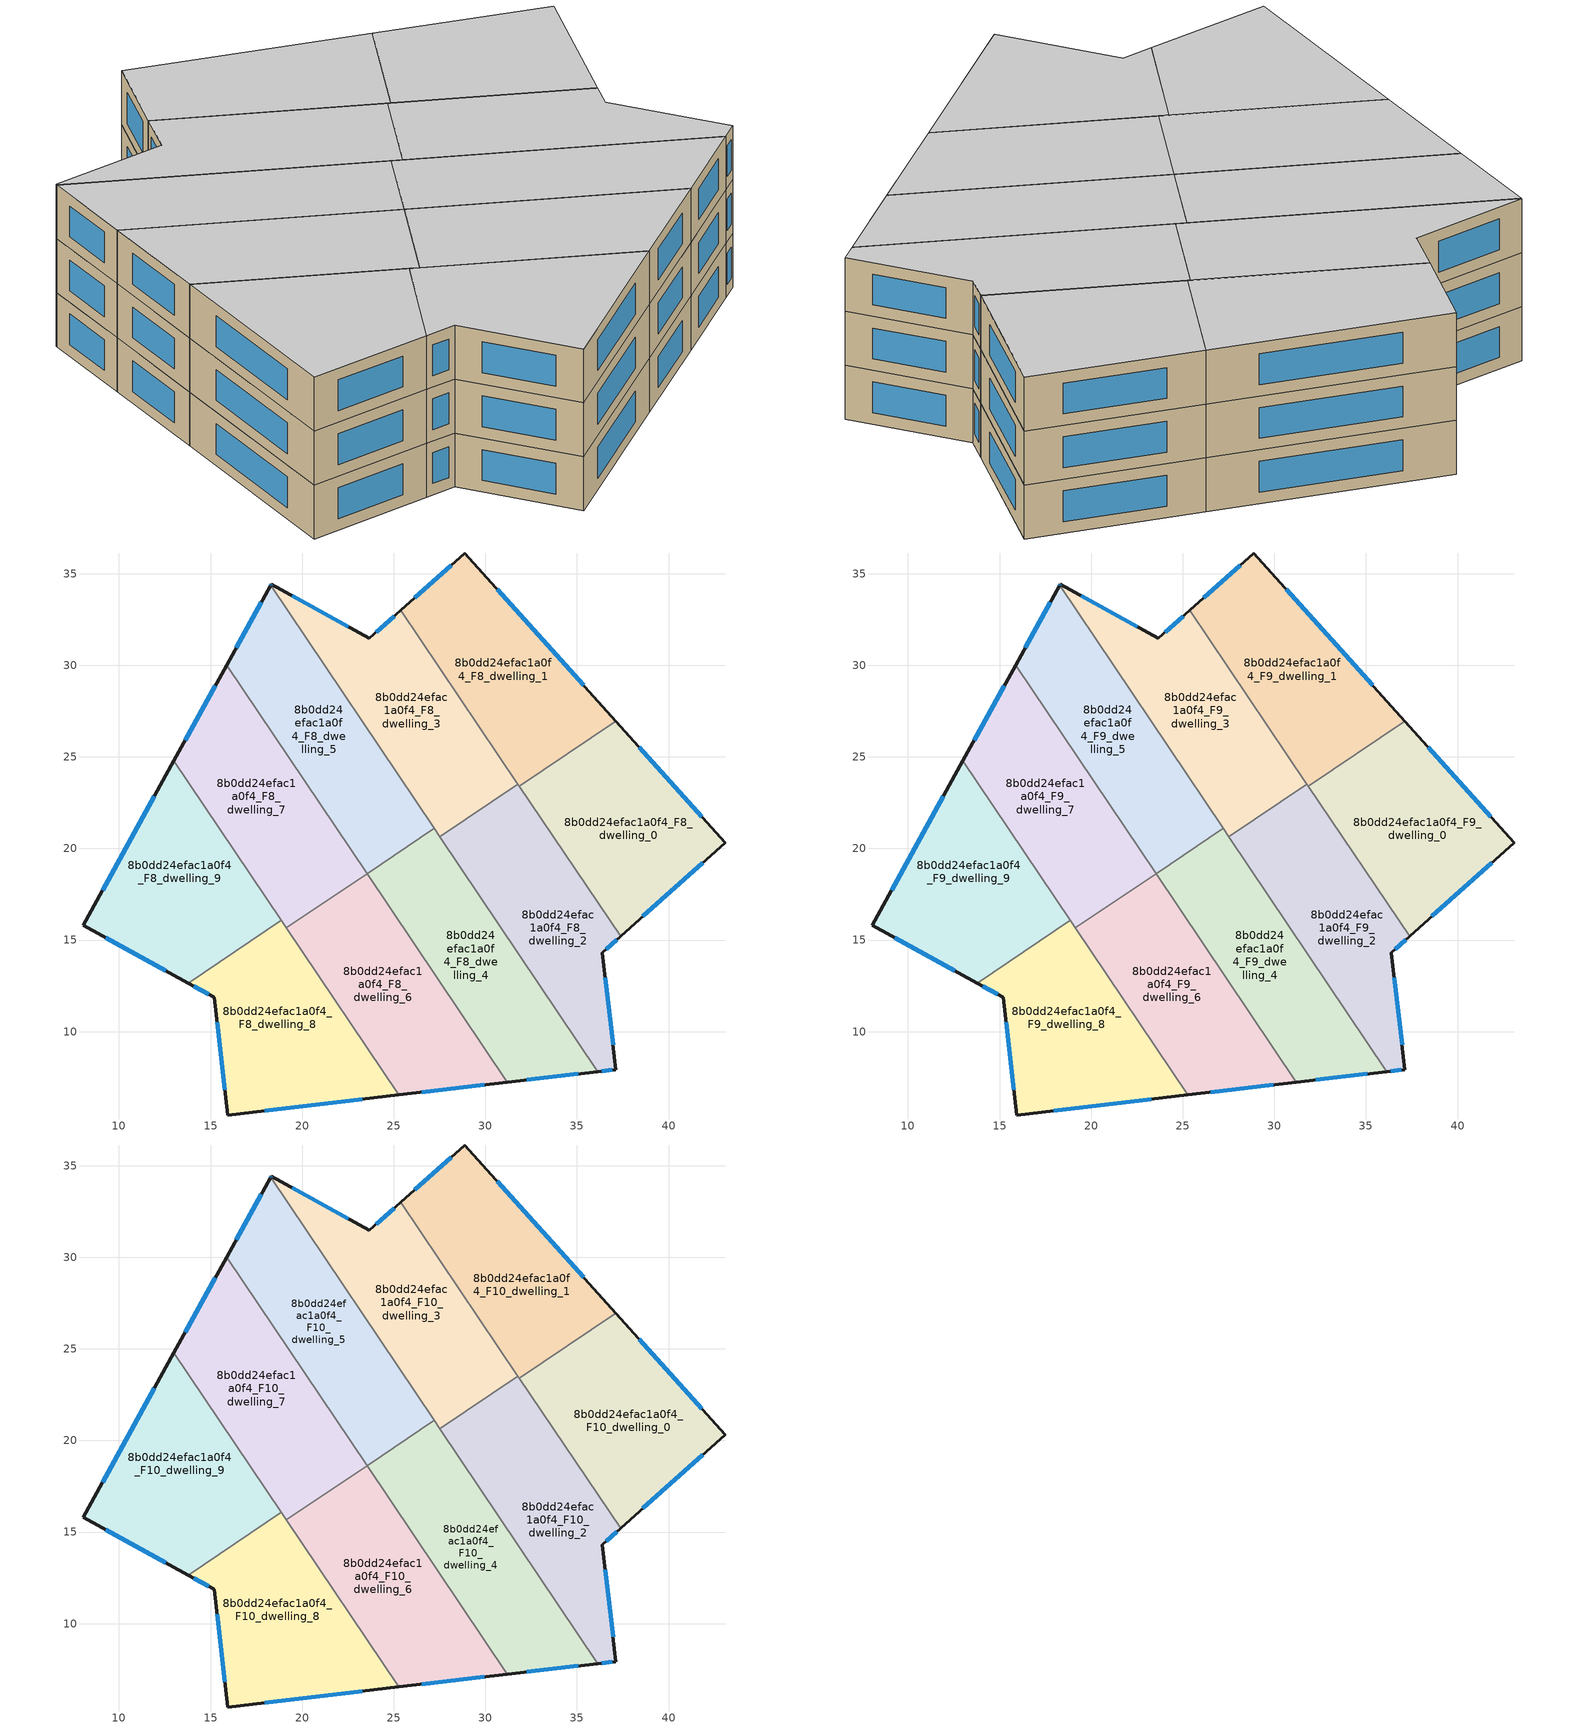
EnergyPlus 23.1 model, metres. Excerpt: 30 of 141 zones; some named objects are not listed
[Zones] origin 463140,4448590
8b0dd24efac1a0f4_F8_dwelling_0
 floor to 8b0dd24efac1a0f4_F7_dwelling_0 (EU_floor_Construction): 37.12,26.95 43.09,20.31 37.38,15.2 31.86,23.4 z24
 wall outside (EU_wall_Construction): 37.38,15.2 43.09,20.31 37.12,26.95 z24:27
 wall to 8b0dd24efac1a0f4_F8_dwelling_1 (EU_wall_Construction): 37.12,26.95 31.86,23.4 z24:27
 wall to 8b0dd24efac1a0f4_F8_dwelling_2 (EU_wall_Construction): 31.86,23.4 37.38,15.2 z24:27
 window (EU_Window_Construction): 41.82,21.73 38.4,25.52 / 38.6,16.29 41.87,19.21 z24.64:26.36
8b0dd24efac1a0f4_F8_dwelling_1
 floor to 8b0dd24efac1a0f4_F7_dwelling_1 (EU_floor_Construction): 28.87,36.13 37.12,26.95 31.86,23.4 25.39,33.01 z24
 wall outside (EU_wall_Construction): 37.12,26.95 28.87,36.13 25.39,33.01 z24:27
 wall to 8b0dd24efac1a0f4_F8_dwelling_3 (EU_wall_Construction): 25.39,33.01 31.78,23.51 z24:27
 wall to 8b0dd24efac1a0f4_F8_dwelling_2 (EU_wall_Construction): 31.78,23.51 31.86,23.4 z24:27
 window (EU_Window_Construction): 28.12,35.46 26.13,33.68 / 35.36,28.91 30.64,34.16 z24.64:26.36
8b0dd24efac1a0f4_F8_dwelling_2
 floor to 8b0dd24efac1a0f4_F7_dwelling_2 (EU_floor_Construction): 31.78,23.51 37.38,15.2 36.37,14.3 37.13,7.94 36.14,7.82 27.51,20.64 z24
 wall outside (EU_wall_Construction): 36.14,7.82 37.13,7.94 36.37,14.3 37.38,15.2 z24:27
 wall to 8b0dd24efac1a0f4_F8_dwelling_3 (EU_wall_Construction): 31.78,23.51 27.51,20.64 z24:27
 wall to 8b0dd24efac1a0f4_F8_dwelling_4 (EU_wall_Construction): 27.51,20.64 36.14,7.82 z24:27
 window (EU_Window_Construction): 36.35,7.85 36.91,7.91 / 36.59,14.49 37.16,15.01 / 36.96,9.3 36.54,12.94 z24.64:26.36
8b0dd24efac1a0f4_F8_dwelling_3
 floor to 8b0dd24efac1a0f4_F7_dwelling_3 (EU_floor_Construction): 25.39,33.01 31.78,23.51 27.51,20.64 18.28,34.36 18.3,34.41 23.67,31.48 z24
 wall outside (EU_wall_Construction): 25.39,33.01 23.67,31.48 18.3,34.41 18.28,34.36 z24:27
 wall to 8b0dd24efac1a0f4_F8_dwelling_5 (EU_wall_Construction): 18.28,34.36 27.2,21.09 z24:27
 wall to 8b0dd24efac1a0f4_F8_dwelling_4 (EU_wall_Construction): 27.21,21.09 27.51,20.64 z24:27
 window (EU_Window_Construction): 18.3,34.4 18.28,34.37 / 22.52,32.11 19.45,33.78 / 25.02,32.68 24.04,31.81 z24.64:26.36
8b0dd24efac1a0f4_F8_dwelling_4
 floor to 8b0dd24efac1a0f4_F7_dwelling_4 (EU_floor_Construction): 27.21,21.09 36.14,7.82 31.2,7.24 23.54,18.62 z24
 wall outside (EU_wall_Construction): 31.2,7.24 36.14,7.82 z24:27
 wall to 8b0dd24efac1a0f4_F8_dwelling_5 (EU_wall_Construction): 27.21,21.09 23.54,18.62 z24:27
 wall to 8b0dd24efac1a0f4_F8_dwelling_6 (EU_wall_Construction): 23.54,18.62 31.2,7.24 z24:27
 window (EU_Window_Construction): 32.26,7.37 35.08,7.7 z24.64:26.36
8b0dd24efac1a0f4_F8_dwelling_5
 floor to 8b0dd24efac1a0f4_F7_dwelling_5 (EU_floor_Construction): 18.28,34.36 27.21,21.09 23.54,18.62 15.88,30.01 z24
 wall outside (EU_wall_Construction): 18.28,34.36 15.88,30.01 z24:27
 wall to 8b0dd24efac1a0f4_F8_dwelling_7 (EU_wall_Construction): 15.88,30.01 23.54,18.63 z24:27
 window (EU_Window_Construction): 17.76,33.43 16.39,30.94 z24.64:26.36
8b0dd24efac1a0f4_F8_dwelling_6
 floor to 8b0dd24efac1a0f4_F7_dwelling_6 (EU_floor_Construction): 23.54,18.63 31.2,7.24 25.27,6.55 19.13,15.66 z24
 wall outside (EU_wall_Construction): 25.27,6.55 31.2,7.24 z24:27
 wall to 8b0dd24efac1a0f4_F8_dwelling_7 (EU_wall_Construction): 23.54,18.63 19.13,15.66 z24:27
 wall to 8b0dd24efac1a0f4_F8_dwelling_8 (EU_wall_Construction): 19.13,15.66 25.27,6.55 z24:27
 window (EU_Window_Construction): 26.54,6.7 29.93,7.09 z24.64:26.36
8b0dd24efac1a0f4_F8_dwelling_7
 floor to 8b0dd24efac1a0f4_F7_dwelling_7 (EU_floor_Construction): 15.88,30.01 23.54,18.63 19.13,15.66 13,24.78 z24
 wall outside (EU_wall_Construction): 15.88,30.01 13,24.78 z24:27
 wall to 8b0dd24efac1a0f4_F8_dwelling_9 (EU_wall_Construction): 13,24.78 18.86,16.07 z24:27
 wall to 8b0dd24efac1a0f4_F8_dwelling_8 (EU_wall_Construction): 18.86,16.07 19.13,15.66 z24:27
 window (EU_Window_Construction): 15.26,28.89 13.61,25.9 z24.64:26.36
8b0dd24efac1a0f4_F8_dwelling_8
 floor to 8b0dd24efac1a0f4_F7_dwelling_8 (EU_floor_Construction): 18.86,16.07 25.27,6.55 15.95,5.45 15.19,11.88 13.78,12.66 z24
 wall outside (EU_wall_Construction): 13.78,12.66 15.19,11.88 15.95,5.45 25.27,6.55 z24:27
 wall to 8b0dd24efac1a0f4_F8_dwelling_9 (EU_wall_Construction): 18.86,16.07 13.78,12.66 z24:27
 window (EU_Window_Construction): 14.09,12.49 14.89,12.05 / 17.95,5.69 23.27,6.31 / 15.35,10.51 15.79,6.83 z24.64:26.36
8b0dd24efac1a0f4_F8_dwelling_9
 floor to 8b0dd24efac1a0f4_F7_dwelling_9 (EU_floor_Construction): 13,24.78 18.86,16.07 13.78,12.66 8.05,15.8 z24
 wall outside (EU_wall_Construction): 13,24.78 8.05,15.8 13.78,12.66 z24:27
 window (EU_Window_Construction): 9.28,15.13 12.56,13.33 / 11.94,22.86 9.11,17.73 z24.64:26.36
8b0dd24efac1a0f4_F9_dwelling_0
 floor to 8b0dd24efac1a0f4_F8_dwelling_0 (EU_floor_Construction): 37.12,26.95 43.09,20.31 37.38,15.2 31.86,23.4 z27
 wall outside (EU_wall_Construction): 37.38,15.2 43.09,20.31 37.12,26.95 z27:30
 wall to 8b0dd24efac1a0f4_F9_dwelling_1 (EU_wall_Construction): 37.12,26.95 31.86,23.4 z27:30
 wall to 8b0dd24efac1a0f4_F9_dwelling_2 (EU_wall_Construction): 31.86,23.4 37.38,15.2 z27:30
 window (EU_Window_Construction): 41.82,21.73 38.4,25.52 / 38.6,16.29 41.87,19.21 z27.64:29.36
8b0dd24efac1a0f4_F9_dwelling_1
 floor to 8b0dd24efac1a0f4_F8_dwelling_1 (EU_floor_Construction): 28.87,36.13 37.12,26.95 31.86,23.4 25.39,33.01 z27
 wall outside (EU_wall_Construction): 37.12,26.95 28.87,36.13 25.39,33.01 z27:30
 wall to 8b0dd24efac1a0f4_F9_dwelling_3 (EU_wall_Construction): 25.39,33.01 31.78,23.51 z27:30
 wall to 8b0dd24efac1a0f4_F9_dwelling_2 (EU_wall_Construction): 31.78,23.51 31.86,23.4 z27:30
 window (EU_Window_Construction): 28.12,35.46 26.13,33.68 / 35.36,28.91 30.64,34.16 z27.64:29.36
8b0dd24efac1a0f4_F9_dwelling_2
 floor to 8b0dd24efac1a0f4_F8_dwelling_2 (EU_floor_Construction): 31.78,23.51 37.38,15.2 36.37,14.3 37.13,7.94 36.14,7.82 27.51,20.64 z27
 wall outside (EU_wall_Construction): 36.14,7.82 37.13,7.94 36.37,14.3 37.38,15.2 z27:30
 wall to 8b0dd24efac1a0f4_F9_dwelling_3 (EU_wall_Construction): 31.78,23.51 27.51,20.64 z27:30
 wall to 8b0dd24efac1a0f4_F9_dwelling_4 (EU_wall_Construction): 27.51,20.64 36.14,7.82 z27:30
 window (EU_Window_Construction): 36.35,7.85 36.91,7.91 / 36.59,14.49 37.16,15.01 / 36.96,9.3 36.54,12.94 z27.64:29.36
8b0dd24efac1a0f4_F9_dwelling_3
 floor to 8b0dd24efac1a0f4_F8_dwelling_3 (EU_floor_Construction): 25.39,33.01 31.78,23.51 27.51,20.64 18.28,34.36 18.3,34.41 23.67,31.48 z27
 wall outside (EU_wall_Construction): 25.39,33.01 23.67,31.48 18.3,34.41 18.28,34.36 z27:30
 wall to 8b0dd24efac1a0f4_F9_dwelling_5 (EU_wall_Construction): 18.28,34.36 27.2,21.09 z27:30
 wall to 8b0dd24efac1a0f4_F9_dwelling_4 (EU_wall_Construction): 27.21,21.09 27.51,20.64 z27:30
 window (EU_Window_Construction): 18.3,34.4 18.28,34.37 / 22.52,32.11 19.45,33.78 / 25.02,32.68 24.04,31.81 z27.64:29.36
8b0dd24efac1a0f4_F9_dwelling_4
 floor to 8b0dd24efac1a0f4_F8_dwelling_4 (EU_floor_Construction): 27.21,21.09 36.14,7.82 31.2,7.24 23.54,18.62 z27
 wall outside (EU_wall_Construction): 31.2,7.24 36.14,7.82 z27:30
 wall to 8b0dd24efac1a0f4_F9_dwelling_5 (EU_wall_Construction): 27.21,21.09 23.54,18.62 z27:30
 wall to 8b0dd24efac1a0f4_F9_dwelling_6 (EU_wall_Construction): 23.54,18.62 31.2,7.24 z27:30
 window (EU_Window_Construction): 32.26,7.37 35.08,7.7 z27.64:29.36
8b0dd24efac1a0f4_F9_dwelling_5
 floor to 8b0dd24efac1a0f4_F8_dwelling_5 (EU_floor_Construction): 18.28,34.36 27.21,21.09 23.54,18.62 15.88,30.01 z27
 wall outside (EU_wall_Construction): 18.28,34.36 15.88,30.01 z27:30
 wall to 8b0dd24efac1a0f4_F9_dwelling_7 (EU_wall_Construction): 15.88,30.01 23.54,18.63 z27:30
 window (EU_Window_Construction): 17.76,33.43 16.39,30.94 z27.64:29.36
8b0dd24efac1a0f4_F9_dwelling_6
 floor to 8b0dd24efac1a0f4_F8_dwelling_6 (EU_floor_Construction): 23.54,18.63 31.2,7.24 25.27,6.55 19.13,15.66 z27
 wall outside (EU_wall_Construction): 25.27,6.55 31.2,7.24 z27:30
 wall to 8b0dd24efac1a0f4_F9_dwelling_7 (EU_wall_Construction): 23.54,18.63 19.13,15.66 z27:30
 wall to 8b0dd24efac1a0f4_F9_dwelling_8 (EU_wall_Construction): 19.13,15.66 25.27,6.55 z27:30
 window (EU_Window_Construction): 26.54,6.7 29.93,7.09 z27.64:29.36
8b0dd24efac1a0f4_F9_dwelling_7
 floor to 8b0dd24efac1a0f4_F8_dwelling_7 (EU_floor_Construction): 15.88,30.01 23.54,18.63 19.13,15.66 13,24.78 z27
 wall outside (EU_wall_Construction): 15.88,30.01 13,24.78 z27:30
 wall to 8b0dd24efac1a0f4_F9_dwelling_9 (EU_wall_Construction): 13,24.78 18.86,16.07 z27:30
 wall to 8b0dd24efac1a0f4_F9_dwelling_8 (EU_wall_Construction): 18.86,16.07 19.13,15.66 z27:30
 window (EU_Window_Construction): 15.26,28.89 13.61,25.9 z27.64:29.36
8b0dd24efac1a0f4_F9_dwelling_8
 floor to 8b0dd24efac1a0f4_F8_dwelling_8 (EU_floor_Construction): 18.86,16.07 25.27,6.55 15.95,5.45 15.19,11.88 13.78,12.66 z27
 wall outside (EU_wall_Construction): 13.78,12.66 15.19,11.88 15.95,5.45 25.27,6.55 z27:30
 wall to 8b0dd24efac1a0f4_F9_dwelling_9 (EU_wall_Construction): 18.86,16.07 13.78,12.66 z27:30
 window (EU_Window_Construction): 14.09,12.49 14.89,12.05 / 17.95,5.69 23.27,6.31 / 15.35,10.51 15.79,6.83 z27.64:29.36
8b0dd24efac1a0f4_F9_dwelling_9
 floor to 8b0dd24efac1a0f4_F8_dwelling_9 (EU_floor_Construction): 13,24.78 18.86,16.07 13.78,12.66 8.05,15.8 z27
 wall outside (EU_wall_Construction): 13,24.78 8.05,15.8 13.78,12.66 z27:30
 window (EU_Window_Construction): 9.28,15.13 12.56,13.33 / 11.94,22.86 9.11,17.73 z27.64:29.36
8b0dd24efac1a0f4_F10_dwelling_0
 floor to 8b0dd24efac1a0f4_F9_dwelling_0 (EU_floor_Construction): 37.12,26.95 43.09,20.31 37.38,15.2 31.86,23.4 z30
 wall outside (EU_wall_Construction): 37.38,15.2 43.09,20.31 37.12,26.95 z30:33
 wall to 8b0dd24efac1a0f4_F10_dwelling_1 (EU_wall_Construction): 37.12,26.95 31.86,23.4 z30:33
 wall to 8b0dd24efac1a0f4_F10_dwelling_2 (EU_wall_Construction): 31.86,23.4 37.38,15.2 z30:33
 window (EU_Window_Construction): 41.82,21.73 38.4,25.52 / 38.6,16.29 41.87,19.21 z30.64:32.36
 ceiling to 8b0dd24efac1a0f4_F11_dwelling_0 (EU_floor_Construction): 43.09,20.31 37.12,26.95 31.86,23.4 37.38,15.2 z33
8b0dd24efac1a0f4_F10_dwelling_1
 floor to 8b0dd24efac1a0f4_F9_dwelling_1 (EU_floor_Construction): 28.87,36.13 37.12,26.95 31.86,23.4 25.39,33.01 z30
 wall outside (EU_wall_Construction): 37.12,26.95 28.87,36.13 25.39,33.01 z30:33
 wall to 8b0dd24efac1a0f4_F10_dwelling_3 (EU_wall_Construction): 25.39,33.01 31.78,23.51 z30:33
 wall to 8b0dd24efac1a0f4_F10_dwelling_2 (EU_wall_Construction): 31.78,23.51 31.86,23.4 z30:33
 window (EU_Window_Construction): 28.12,35.46 26.13,33.68 / 35.36,28.91 30.64,34.16 z30.64:32.36
 ceiling to 8b0dd24efac1a0f4_F11_dwelling_1 (EU_floor_Construction): 37.12,26.95 28.87,36.13 25.39,33.01 31.86,23.4 z33
8b0dd24efac1a0f4_F10_dwelling_2
 floor to 8b0dd24efac1a0f4_F9_dwelling_2 (EU_floor_Construction): 31.78,23.51 37.38,15.2 36.37,14.3 37.13,7.94 36.14,7.82 27.51,20.64 z30
 wall outside (EU_wall_Construction): 36.14,7.82 37.13,7.94 36.37,14.3 37.38,15.2 z30:33
 wall to 8b0dd24efac1a0f4_F10_dwelling_3 (EU_wall_Construction): 31.78,23.51 27.51,20.64 z30:33
 wall to 8b0dd24efac1a0f4_F10_dwelling_4 (EU_wall_Construction): 27.51,20.64 36.14,7.82 z30:33
 window (EU_Window_Construction): 36.35,7.85 36.91,7.91 / 36.59,14.49 37.16,15.01 / 36.96,9.3 36.54,12.94 z30.64:32.36
 ceiling to 8b0dd24efac1a0f4_F11_dwelling_2 (EU_floor_Construction): 37.13,7.94 36.37,14.3 37.38,15.2 31.78,23.51 27.51,20.64 36.14,7.82 z33
8b0dd24efac1a0f4_F10_dwelling_3
 floor to 8b0dd24efac1a0f4_F9_dwelling_3 (EU_floor_Construction): 25.39,33.01 31.78,23.51 27.51,20.64 18.28,34.36 18.3,34.41 23.67,31.48 z30
 wall outside (EU_wall_Construction): 25.39,33.01 23.67,31.48 18.3,34.41 18.28,34.36 z30:33
 wall to 8b0dd24efac1a0f4_F10_dwelling_5 (EU_wall_Construction): 18.28,34.36 27.2,21.09 z30:33
 wall to 8b0dd24efac1a0f4_F10_dwelling_4 (EU_wall_Construction): 27.21,21.09 27.51,20.64 z30:33
 window (EU_Window_Construction): 18.3,34.4 18.28,34.37 / 22.52,32.11 19.45,33.78 / 25.02,32.68 24.04,31.81 z30.64:32.36
 ceiling to 8b0dd24efac1a0f4_F11_dwelling_3 (EU_floor_Construction): 31.78,23.51 25.39,33.01 23.67,31.48 18.3,34.41 18.28,34.36 27.51,20.64 z33
8b0dd24efac1a0f4_F10_dwelling_4
 floor to 8b0dd24efac1a0f4_F9_dwelling_4 (EU_floor_Construction): 27.21,21.09 36.14,7.82 31.2,7.24 23.54,18.62 z30
 wall outside (EU_wall_Construction): 31.2,7.24 36.14,7.82 z30:33
 wall to 8b0dd24efac1a0f4_F10_dwelling_5 (EU_wall_Construction): 27.21,21.09 23.54,18.62 z30:33
 wall to 8b0dd24efac1a0f4_F10_dwelling_6 (EU_wall_Construction): 23.54,18.62 31.2,7.24 z30:33
 window (EU_Window_Construction): 32.26,7.37 35.08,7.7 z30.64:32.36
 ceiling to 8b0dd24efac1a0f4_F11_dwelling_4 (EU_floor_Construction): 36.14,7.82 27.21,21.09 23.54,18.62 31.2,7.24 z33
8b0dd24efac1a0f4_F10_dwelling_5
 floor to 8b0dd24efac1a0f4_F9_dwelling_5 (EU_floor_Construction): 18.28,34.36 27.21,21.09 23.54,18.62 15.88,30.01 z30
 wall outside (EU_wall_Construction): 18.28,34.36 15.88,30.01 z30:33
 wall to 8b0dd24efac1a0f4_F10_dwelling_7 (EU_wall_Construction): 15.88,30.01 23.54,18.63 z30:33
 window (EU_Window_Construction): 17.76,33.43 16.39,30.94 z30.64:32.36
 ceiling to 8b0dd24efac1a0f4_F11_dwelling_5 (EU_floor_Construction): 27.21,21.09 18.28,34.36 15.88,30.01 23.54,18.62 z33
8b0dd24efac1a0f4_F10_dwelling_6
 floor to 8b0dd24efac1a0f4_F9_dwelling_6 (EU_floor_Construction): 23.54,18.63 31.2,7.24 25.27,6.55 19.13,15.66 z30
 wall outside (EU_wall_Construction): 25.27,6.55 31.2,7.24 z30:33
 wall to 8b0dd24efac1a0f4_F10_dwelling_7 (EU_wall_Construction): 23.54,18.63 19.13,15.66 z30:33
 wall to 8b0dd24efac1a0f4_F10_dwelling_8 (EU_wall_Construction): 19.13,15.66 25.27,6.55 z30:33
 window (EU_Window_Construction): 26.54,6.7 29.93,7.09 z30.64:32.36
 ceiling to 8b0dd24efac1a0f4_F11_dwelling_6 (EU_floor_Construction): 31.2,7.24 23.54,18.63 19.13,15.66 25.27,6.55 z33
8b0dd24efac1a0f4_F10_dwelling_7
 floor to 8b0dd24efac1a0f4_F9_dwelling_7 (EU_floor_Construction): 15.88,30.01 23.54,18.63 19.13,15.66 13,24.78 z30
 wall outside (EU_wall_Construction): 15.88,30.01 13,24.78 z30:33
 wall to 8b0dd24efac1a0f4_F10_dwelling_9 (EU_wall_Construction): 13,24.78 18.86,16.07 z30:33
 wall to 8b0dd24efac1a0f4_F10_dwelling_8 (EU_wall_Construction): 18.86,16.07 19.13,15.66 z30:33
 window (EU_Window_Construction): 15.26,28.89 13.61,25.9 z30.64:32.36
 ceiling to 8b0dd24efac1a0f4_F11_dwelling_7 (EU_floor_Construction): 23.54,18.63 15.88,30.01 13,24.78 19.13,15.66 z33
8b0dd24efac1a0f4_F10_dwelling_8
 floor to 8b0dd24efac1a0f4_F9_dwelling_8 (EU_floor_Construction): 18.86,16.07 25.27,6.55 15.95,5.45 15.19,11.88 13.78,12.66 z30
 wall outside (EU_wall_Construction): 13.78,12.66 15.19,11.88 15.95,5.45 25.27,6.55 z30:33
 wall to 8b0dd24efac1a0f4_F10_dwelling_9 (EU_wall_Construction): 18.86,16.07 13.78,12.66 z30:33
 window (EU_Window_Construction): 14.09,12.49 14.89,12.05 / 17.95,5.69 23.27,6.31 / 15.35,10.51 15.79,6.83 z30.64:32.36
 ceiling to 8b0dd24efac1a0f4_F11_dwelling_8 (EU_floor_Construction): 25.27,6.55 18.86,16.07 13.78,12.66 15.19,11.88 15.95,5.45 z33
8b0dd24efac1a0f4_F10_dwelling_9
 floor to 8b0dd24efac1a0f4_F9_dwelling_9 (EU_floor_Construction): 13,24.78 18.86,16.07 13.78,12.66 8.05,15.8 z30
 wall outside (EU_wall_Construction): 13,24.78 8.05,15.8 13.78,12.66 z30:33
 window (EU_Window_Construction): 9.28,15.13 12.56,13.33 / 11.94,22.86 9.11,17.73 z30.64:32.36
 ceiling to 8b0dd24efac1a0f4_F11_dwelling_9 (EU_floor_Construction): 18.86,16.07 13,24.78 8.05,15.8 13.78,12.66 z33
[Building]
EU S2 Campaign: North Axis=0; Terrain=City; Solar Distribution=FullExterior
[Site:Location]
Yerevan-Zvartnots.Intl.AP: Latitude=40.15; Longitude=44.383; Time Zone=4; Elevation=854
[SizingPeriod:WeatherFileDays]
AnnualSizingPeriod: Begin Month=1; Begin Day of Month=1; End Month=12; End Day of Month=31; Day of Week for Start Day=Monday; Use Weather File Daylight Saving Period=No; Use Weather File Rain and Snow Indicators=No
[MATERIAL]
EU_InternalMass_Material: Roughness=MediumRough; Thickness=0.1; Conductivity=1; Density=1800; Specific Heat=900; Thermal Absorptance=0.9; Solar Absorptance=0.7; Visible Absorptance=0.7
[MATERIAL:NOMASS] Roughness=MediumRough; Thermal Absorptance=0.9; Solar Absorptance=0.7; Visible Absorptance=0.7
Name | Thermal Resistance
EU_wall_NoMass | 1.05043
EU_floor_NoMass | 0.478065
[WINDOWMATERIAL:SIMPLEGLAZINGSYSTEM]
EU_Window_SimpleGlazing: UFactor=2.5566; Solar Heat Gain Coefficient=0.75; Visible Transmittance=0.75
[CONSTRUCTION]
EU_wall_Construction: EU_wall_NoMass
EU_floor_Construction: EU_floor_NoMass
EU_Window_Construction: EU_Window_SimpleGlazing
EU_InternalMass_Construction: EU_InternalMass_Material
[ZONE] Type=1; Multiplier=1; Ceiling Height=autocalculate; Floor Area=autocalculate; Part of Total Floor Area=Yes
Name | Volume
8b0dd24efac1a0f4_F8_dwelling_0; 8b0dd24efac1a0f4_F9_dwelling_0; 8b0dd24efac1a0f4_F10_dwelling_0 | 196.861
8b0dd24efac1a0f4_F8_dwelling_1; 8b0dd24efac1a0f4_F9_dwelling_1; 8b0dd24efac1a0f4_F10_dwelling_1; 8b0dd24efac1a0f4_F8_dwelling_8; 8b0dd24efac1a0f4_F9_dwelling_8; 8b0dd24efac1a0f4_F10_dwelling_8 | 196.856
8b0dd24efac1a0f4_F8_dwelling_2; 8b0dd24efac1a0f4_F9_dwelling_2; 8b0dd24efac1a0f4_F10_dwelling_2 | 196.889
8b0dd24efac1a0f4_F8_dwelling_3; 8b0dd24efac1a0f4_F9_dwelling_3; 8b0dd24efac1a0f4_F10_dwelling_3 | 196.884
8b0dd24efac1a0f4_F8_dwelling_4; 8b0dd24efac1a0f4_F9_dwelling_4; 8b0dd24efac1a0f4_F10_dwelling_4 | 196.851
8b0dd24efac1a0f4_F8_dwelling_5; 8b0dd24efac1a0f4_F9_dwelling_5; 8b0dd24efac1a0f4_F10_dwelling_5 | 196.853
8b0dd24efac1a0f4_F8_dwelling_6; 8b0dd24efac1a0f4_F9_dwelling_6; 8b0dd24efac1a0f4_F10_dwelling_6; 8b0dd24efac1a0f4_F8_dwelling_7; 8b0dd24efac1a0f4_F9_dwelling_7; 8b0dd24efac1a0f4_F10_dwelling_7 | 196.865
8b0dd24efac1a0f4_F8_dwelling_9; 8b0dd24efac1a0f4_F9_dwelling_9; 8b0dd24efac1a0f4_F10_dwelling_9 | 196.855
[INTERNALMASS] Construction=EU_InternalMass_Construction
Name | Zone or ZoneList | Surface Area
8b0dd24efac1a0f4_F8_dwelling_0_EU_InternalMass | 8b0dd24efac1a0f4_F8_dwelling_0 | 65.6206
8b0dd24efac1a0f4_F8_dwelling_1_EU_InternalMass | 8b0dd24efac1a0f4_F8_dwelling_1 | 65.6186
8b0dd24efac1a0f4_F8_dwelling_2_EU_InternalMass | 8b0dd24efac1a0f4_F8_dwelling_2 | 65.6296
8b0dd24efac1a0f4_F8_dwelling_3_EU_InternalMass | 8b0dd24efac1a0f4_F8_dwelling_3 | 65.628
8b0dd24efac1a0f4_F8_dwelling_4_EU_InternalMass | 8b0dd24efac1a0f4_F8_dwelling_4 | 65.6169
8b0dd24efac1a0f4_F8_dwelling_5_EU_InternalMass | 8b0dd24efac1a0f4_F8_dwelling_5 | 65.6179
8b0dd24efac1a0f4_F8_dwelling_6_EU_InternalMass | 8b0dd24efac1a0f4_F8_dwelling_6 | 65.6219
8b0dd24efac1a0f4_F8_dwelling_7_EU_InternalMass | 8b0dd24efac1a0f4_F8_dwelling_7 | 65.6215
8b0dd24efac1a0f4_F8_dwelling_8_EU_InternalMass | 8b0dd24efac1a0f4_F8_dwelling_8 | 65.6186
8b0dd24efac1a0f4_F8_dwelling_9_EU_InternalMass | 8b0dd24efac1a0f4_F8_dwelling_9 | 65.6181
8b0dd24efac1a0f4_F9_dwelling_0_EU_InternalMass | 8b0dd24efac1a0f4_F9_dwelling_0 | 65.6206
8b0dd24efac1a0f4_F9_dwelling_1_EU_InternalMass | 8b0dd24efac1a0f4_F9_dwelling_1 | 65.6186
8b0dd24efac1a0f4_F9_dwelling_2_EU_InternalMass | 8b0dd24efac1a0f4_F9_dwelling_2 | 65.6296
8b0dd24efac1a0f4_F9_dwelling_3_EU_InternalMass | 8b0dd24efac1a0f4_F9_dwelling_3 | 65.628
8b0dd24efac1a0f4_F9_dwelling_4_EU_InternalMass | 8b0dd24efac1a0f4_F9_dwelling_4 | 65.6169
8b0dd24efac1a0f4_F9_dwelling_5_EU_InternalMass | 8b0dd24efac1a0f4_F9_dwelling_5 | 65.6179
8b0dd24efac1a0f4_F9_dwelling_6_EU_InternalMass | 8b0dd24efac1a0f4_F9_dwelling_6 | 65.6219
8b0dd24efac1a0f4_F9_dwelling_7_EU_InternalMass | 8b0dd24efac1a0f4_F9_dwelling_7 | 65.6215
8b0dd24efac1a0f4_F9_dwelling_8_EU_InternalMass | 8b0dd24efac1a0f4_F9_dwelling_8 | 65.6186
8b0dd24efac1a0f4_F9_dwelling_9_EU_InternalMass | 8b0dd24efac1a0f4_F9_dwelling_9 | 65.6181
8b0dd24efac1a0f4_F10_dwelling_0_EU_InternalMass | 8b0dd24efac1a0f4_F10_dwelling_0 | 65.6206
8b0dd24efac1a0f4_F10_dwelling_1_EU_InternalMass | 8b0dd24efac1a0f4_F10_dwelling_1 | 65.6186
8b0dd24efac1a0f4_F10_dwelling_2_EU_InternalMass | 8b0dd24efac1a0f4_F10_dwelling_2 | 65.6296
8b0dd24efac1a0f4_F10_dwelling_3_EU_InternalMass | 8b0dd24efac1a0f4_F10_dwelling_3 | 65.628
8b0dd24efac1a0f4_F10_dwelling_4_EU_InternalMass | 8b0dd24efac1a0f4_F10_dwelling_4 | 65.6169
8b0dd24efac1a0f4_F10_dwelling_5_EU_InternalMass | 8b0dd24efac1a0f4_F10_dwelling_5 | 65.6179
8b0dd24efac1a0f4_F10_dwelling_6_EU_InternalMass | 8b0dd24efac1a0f4_F10_dwelling_6 | 65.6219
8b0dd24efac1a0f4_F10_dwelling_7_EU_InternalMass | 8b0dd24efac1a0f4_F10_dwelling_7 | 65.6215
8b0dd24efac1a0f4_F10_dwelling_8_EU_InternalMass | 8b0dd24efac1a0f4_F10_dwelling_8 | 65.6186
8b0dd24efac1a0f4_F10_dwelling_9_EU_InternalMass | 8b0dd24efac1a0f4_F10_dwelling_9 | 65.6181
[OTHEREQUIPMENT] Fuel Type=Electricity; Design Level Calculation Method=Watts/Area; Power per Zone Floor Area=1; Fraction Latent=0; Fraction Radiant=0; Fraction Lost=0; Carbon Dioxide Generation Rate=0; EndUse Subcategory=EU_Step8_InternalGains
Name | Zone or ZoneList or Space or SpaceList | Schedule
EU_Step8_InternalGain_8b0dd24efac1a0f4_F8_dwelling_0_f000 | 8b0dd24efac1a0f4_F8_dwelling_0 | EU_Step8_GainSchedule_8b0dd24efac1a0f4_F8_dwelling_0_f000
EU_Step8_InternalGain_8b0dd24efac1a0f4_F8_dwelling_1_f000 | 8b0dd24efac1a0f4_F8_dwelling_1 | EU_Step8_GainSchedule_8b0dd24efac1a0f4_F8_dwelling_1_f000
EU_Step8_InternalGain_8b0dd24efac1a0f4_F8_dwelling_2_f000 | 8b0dd24efac1a0f4_F8_dwelling_2 | EU_Step8_GainSchedule_8b0dd24efac1a0f4_F8_dwelling_2_f000
EU_Step8_InternalGain_8b0dd24efac1a0f4_F8_dwelling_3_f000 | 8b0dd24efac1a0f4_F8_dwelling_3 | EU_Step8_GainSchedule_8b0dd24efac1a0f4_F8_dwelling_3_f000
EU_Step8_InternalGain_8b0dd24efac1a0f4_F8_dwelling_4_f000 | 8b0dd24efac1a0f4_F8_dwelling_4 | EU_Step8_GainSchedule_8b0dd24efac1a0f4_F8_dwelling_4_f000
EU_Step8_InternalGain_8b0dd24efac1a0f4_F8_dwelling_5_f000 | 8b0dd24efac1a0f4_F8_dwelling_5 | EU_Step8_GainSchedule_8b0dd24efac1a0f4_F8_dwelling_5_f000
EU_Step8_InternalGain_8b0dd24efac1a0f4_F8_dwelling_6_f000 | 8b0dd24efac1a0f4_F8_dwelling_6 | EU_Step8_GainSchedule_8b0dd24efac1a0f4_F8_dwelling_6_f000
EU_Step8_InternalGain_8b0dd24efac1a0f4_F8_dwelling_7_f000 | 8b0dd24efac1a0f4_F8_dwelling_7 | EU_Step8_GainSchedule_8b0dd24efac1a0f4_F8_dwelling_7_f000
EU_Step8_InternalGain_8b0dd24efac1a0f4_F8_dwelling_8_f000 | 8b0dd24efac1a0f4_F8_dwelling_8 | EU_Step8_GainSchedule_8b0dd24efac1a0f4_F8_dwelling_8_f000
EU_Step8_InternalGain_8b0dd24efac1a0f4_F8_dwelling_9_f000 | 8b0dd24efac1a0f4_F8_dwelling_9 | EU_Step8_GainSchedule_8b0dd24efac1a0f4_F8_dwelling_9_f000
EU_Step8_InternalGain_8b0dd24efac1a0f4_F9_dwelling_0_f000 | 8b0dd24efac1a0f4_F9_dwelling_0 | EU_Step8_GainSchedule_8b0dd24efac1a0f4_F9_dwelling_0_f000
EU_Step8_InternalGain_8b0dd24efac1a0f4_F9_dwelling_1_f000 | 8b0dd24efac1a0f4_F9_dwelling_1 | EU_Step8_GainSchedule_8b0dd24efac1a0f4_F9_dwelling_1_f000
EU_Step8_InternalGain_8b0dd24efac1a0f4_F9_dwelling_2_f000 | 8b0dd24efac1a0f4_F9_dwelling_2 | EU_Step8_GainSchedule_8b0dd24efac1a0f4_F9_dwelling_2_f000
EU_Step8_InternalGain_8b0dd24efac1a0f4_F9_dwelling_3_f000 | 8b0dd24efac1a0f4_F9_dwelling_3 | EU_Step8_GainSchedule_8b0dd24efac1a0f4_F9_dwelling_3_f000
EU_Step8_InternalGain_8b0dd24efac1a0f4_F9_dwelling_4_f000 | 8b0dd24efac1a0f4_F9_dwelling_4 | EU_Step8_GainSchedule_8b0dd24efac1a0f4_F9_dwelling_4_f000
EU_Step8_InternalGain_8b0dd24efac1a0f4_F9_dwelling_5_f000 | 8b0dd24efac1a0f4_F9_dwelling_5 | EU_Step8_GainSchedule_8b0dd24efac1a0f4_F9_dwelling_5_f000
EU_Step8_InternalGain_8b0dd24efac1a0f4_F9_dwelling_6_f000 | 8b0dd24efac1a0f4_F9_dwelling_6 | EU_Step8_GainSchedule_8b0dd24efac1a0f4_F9_dwelling_6_f000
EU_Step8_InternalGain_8b0dd24efac1a0f4_F9_dwelling_7_f000 | 8b0dd24efac1a0f4_F9_dwelling_7 | EU_Step8_GainSchedule_8b0dd24efac1a0f4_F9_dwelling_7_f000
EU_Step8_InternalGain_8b0dd24efac1a0f4_F9_dwelling_8_f000 | 8b0dd24efac1a0f4_F9_dwelling_8 | EU_Step8_GainSchedule_8b0dd24efac1a0f4_F9_dwelling_8_f000
EU_Step8_InternalGain_8b0dd24efac1a0f4_F9_dwelling_9_f000 | 8b0dd24efac1a0f4_F9_dwelling_9 | EU_Step8_GainSchedule_8b0dd24efac1a0f4_F9_dwelling_9_f000
EU_Step8_InternalGain_8b0dd24efac1a0f4_F10_dwelling_0_f000 | 8b0dd24efac1a0f4_F10_dwelling_0 | EU_Step8_GainSchedule_8b0dd24efac1a0f4_F10_dwelling_0_f000
EU_Step8_InternalGain_8b0dd24efac1a0f4_F10_dwelling_1_f000 | 8b0dd24efac1a0f4_F10_dwelling_1 | EU_Step8_GainSchedule_8b0dd24efac1a0f4_F10_dwelling_1_f000
EU_Step8_InternalGain_8b0dd24efac1a0f4_F10_dwelling_2_f000 | 8b0dd24efac1a0f4_F10_dwelling_2 | EU_Step8_GainSchedule_8b0dd24efac1a0f4_F10_dwelling_2_f000
EU_Step8_InternalGain_8b0dd24efac1a0f4_F10_dwelling_3_f000 | 8b0dd24efac1a0f4_F10_dwelling_3 | EU_Step8_GainSchedule_8b0dd24efac1a0f4_F10_dwelling_3_f000
EU_Step8_InternalGain_8b0dd24efac1a0f4_F10_dwelling_4_f000 | 8b0dd24efac1a0f4_F10_dwelling_4 | EU_Step8_GainSchedule_8b0dd24efac1a0f4_F10_dwelling_4_f000
EU_Step8_InternalGain_8b0dd24efac1a0f4_F10_dwelling_5_f000 | 8b0dd24efac1a0f4_F10_dwelling_5 | EU_Step8_GainSchedule_8b0dd24efac1a0f4_F10_dwelling_5_f000
EU_Step8_InternalGain_8b0dd24efac1a0f4_F10_dwelling_6_f000 | 8b0dd24efac1a0f4_F10_dwelling_6 | EU_Step8_GainSchedule_8b0dd24efac1a0f4_F10_dwelling_6_f000
EU_Step8_InternalGain_8b0dd24efac1a0f4_F10_dwelling_7_f000 | 8b0dd24efac1a0f4_F10_dwelling_7 | EU_Step8_GainSchedule_8b0dd24efac1a0f4_F10_dwelling_7_f000
EU_Step8_InternalGain_8b0dd24efac1a0f4_F10_dwelling_8_f000 | 8b0dd24efac1a0f4_F10_dwelling_8 | EU_Step8_GainSchedule_8b0dd24efac1a0f4_F10_dwelling_8_f000
EU_Step8_InternalGain_8b0dd24efac1a0f4_F10_dwelling_9_f000 | 8b0dd24efac1a0f4_F10_dwelling_9 | EU_Step8_GainSchedule_8b0dd24efac1a0f4_F10_dwelling_9_f000
[ZONEVENTILATION:DESIGNFLOWRATE] Schedule=EU_AlwaysOn; Design Flow Rate Calculation Method=AirChanges/Hour; Air Changes per Hour=0.557805; Ventilation Type=Natural; Fan Pressure Rise=0; Fan Total Efficiency=1; Constant Term Coefficient=1; Temperature Term Coefficient=0; Velocity Term Coefficient=0; Velocity Squared Term Coefficient=0; Minimum Indoor Temperature=-100; Maximum Indoor Temperature=100; Delta Temperature=-100; Minimum Outdoor Temperature=-100; Maximum Outdoor Temperature=100; Maximum Wind Speed=40
Name | Zone or ZoneList or Space or SpaceList
EU_ConstantAir_8b0dd24efac1a0f4_F8_dwelling_0 | 8b0dd24efac1a0f4_F8_dwelling_0
EU_ConstantAir_8b0dd24efac1a0f4_F8_dwelling_1 | 8b0dd24efac1a0f4_F8_dwelling_1
EU_ConstantAir_8b0dd24efac1a0f4_F8_dwelling_2 | 8b0dd24efac1a0f4_F8_dwelling_2
EU_ConstantAir_8b0dd24efac1a0f4_F8_dwelling_3 | 8b0dd24efac1a0f4_F8_dwelling_3
EU_ConstantAir_8b0dd24efac1a0f4_F8_dwelling_4 | 8b0dd24efac1a0f4_F8_dwelling_4
EU_ConstantAir_8b0dd24efac1a0f4_F8_dwelling_5 | 8b0dd24efac1a0f4_F8_dwelling_5
EU_ConstantAir_8b0dd24efac1a0f4_F8_dwelling_6 | 8b0dd24efac1a0f4_F8_dwelling_6
EU_ConstantAir_8b0dd24efac1a0f4_F8_dwelling_7 | 8b0dd24efac1a0f4_F8_dwelling_7
EU_ConstantAir_8b0dd24efac1a0f4_F8_dwelling_8 | 8b0dd24efac1a0f4_F8_dwelling_8
EU_ConstantAir_8b0dd24efac1a0f4_F8_dwelling_9 | 8b0dd24efac1a0f4_F8_dwelling_9
EU_ConstantAir_8b0dd24efac1a0f4_F9_dwelling_0 | 8b0dd24efac1a0f4_F9_dwelling_0
EU_ConstantAir_8b0dd24efac1a0f4_F9_dwelling_1 | 8b0dd24efac1a0f4_F9_dwelling_1
EU_ConstantAir_8b0dd24efac1a0f4_F9_dwelling_2 | 8b0dd24efac1a0f4_F9_dwelling_2
EU_ConstantAir_8b0dd24efac1a0f4_F9_dwelling_3 | 8b0dd24efac1a0f4_F9_dwelling_3
EU_ConstantAir_8b0dd24efac1a0f4_F9_dwelling_4 | 8b0dd24efac1a0f4_F9_dwelling_4
EU_ConstantAir_8b0dd24efac1a0f4_F9_dwelling_5 | 8b0dd24efac1a0f4_F9_dwelling_5
EU_ConstantAir_8b0dd24efac1a0f4_F9_dwelling_6 | 8b0dd24efac1a0f4_F9_dwelling_6
EU_ConstantAir_8b0dd24efac1a0f4_F9_dwelling_7 | 8b0dd24efac1a0f4_F9_dwelling_7
EU_ConstantAir_8b0dd24efac1a0f4_F9_dwelling_8 | 8b0dd24efac1a0f4_F9_dwelling_8
EU_ConstantAir_8b0dd24efac1a0f4_F9_dwelling_9 | 8b0dd24efac1a0f4_F9_dwelling_9
EU_ConstantAir_8b0dd24efac1a0f4_F10_dwelling_0 | 8b0dd24efac1a0f4_F10_dwelling_0
EU_ConstantAir_8b0dd24efac1a0f4_F10_dwelling_1 | 8b0dd24efac1a0f4_F10_dwelling_1
EU_ConstantAir_8b0dd24efac1a0f4_F10_dwelling_2 | 8b0dd24efac1a0f4_F10_dwelling_2
EU_ConstantAir_8b0dd24efac1a0f4_F10_dwelling_3 | 8b0dd24efac1a0f4_F10_dwelling_3
EU_ConstantAir_8b0dd24efac1a0f4_F10_dwelling_4 | 8b0dd24efac1a0f4_F10_dwelling_4
EU_ConstantAir_8b0dd24efac1a0f4_F10_dwelling_5 | 8b0dd24efac1a0f4_F10_dwelling_5
EU_ConstantAir_8b0dd24efac1a0f4_F10_dwelling_6 | 8b0dd24efac1a0f4_F10_dwelling_6
EU_ConstantAir_8b0dd24efac1a0f4_F10_dwelling_7 | 8b0dd24efac1a0f4_F10_dwelling_7
EU_ConstantAir_8b0dd24efac1a0f4_F10_dwelling_8 | 8b0dd24efac1a0f4_F10_dwelling_8
EU_ConstantAir_8b0dd24efac1a0f4_F10_dwelling_9 | 8b0dd24efac1a0f4_F10_dwelling_9
[HVACTEMPLATE:ZONE:IDEALLOADSAIRSYSTEM] System Availability Schedule=EU_AlwaysOn; Maximum Heating Supply Air Temperature=50; Minimum Cooling Supply Air Temperature=13; Maximum Heating Supply Air Humidity Ratio=0.0156; Minimum Cooling Supply Air Humidity Ratio=0.0077; Heating Limit=NoLimit; Cooling Limit=NoLimit; Heating Availability Schedule=EU_AlwaysOn; Cooling Availability Schedule=EU_CoolingOff; Dehumidification Control Type=ConstantSensibleHeatRatio; Cooling Sensible Heat Ratio=0.7; Dehumidification Setpoint=60; Humidification Control Type=None; Humidification Setpoint=30; Outdoor Air Method=None; Outdoor Air Flow Rate per Person=0.00944; Outdoor Air Flow Rate per Zone Floor Area=0; Outdoor Air Flow Rate per Zone=0; Demand Controlled Ventilation Type=None; Outdoor Air Economizer Type=NoEconomizer; Heat Recovery Type=None; Sensible Heat Recovery Effectiveness=0.7; Latent Heat Recovery Effectiveness=0.65
Name | Template Thermostat
8b0dd24efac1a0f4_F8_dwelling_0 | EU_HeatOnly_8b0dd24efac1a0f4_F8_dwelling_0
8b0dd24efac1a0f4_F8_dwelling_1 | EU_HeatOnly_8b0dd24efac1a0f4_F8_dwelling_1
8b0dd24efac1a0f4_F8_dwelling_2 | EU_HeatOnly_8b0dd24efac1a0f4_F8_dwelling_2
8b0dd24efac1a0f4_F8_dwelling_3 | EU_HeatOnly_8b0dd24efac1a0f4_F8_dwelling_3
8b0dd24efac1a0f4_F8_dwelling_4 | EU_HeatOnly_8b0dd24efac1a0f4_F8_dwelling_4
8b0dd24efac1a0f4_F8_dwelling_5 | EU_HeatOnly_8b0dd24efac1a0f4_F8_dwelling_5
8b0dd24efac1a0f4_F8_dwelling_6 | EU_HeatOnly_8b0dd24efac1a0f4_F8_dwelling_6
8b0dd24efac1a0f4_F8_dwelling_7 | EU_HeatOnly_8b0dd24efac1a0f4_F8_dwelling_7
8b0dd24efac1a0f4_F8_dwelling_8 | EU_HeatOnly_8b0dd24efac1a0f4_F8_dwelling_8
8b0dd24efac1a0f4_F8_dwelling_9 | EU_HeatOnly_8b0dd24efac1a0f4_F8_dwelling_9
8b0dd24efac1a0f4_F9_dwelling_0 | EU_HeatOnly_8b0dd24efac1a0f4_F9_dwelling_0
8b0dd24efac1a0f4_F9_dwelling_1 | EU_HeatOnly_8b0dd24efac1a0f4_F9_dwelling_1
8b0dd24efac1a0f4_F9_dwelling_2 | EU_HeatOnly_8b0dd24efac1a0f4_F9_dwelling_2
8b0dd24efac1a0f4_F9_dwelling_3 | EU_HeatOnly_8b0dd24efac1a0f4_F9_dwelling_3
8b0dd24efac1a0f4_F9_dwelling_4 | EU_HeatOnly_8b0dd24efac1a0f4_F9_dwelling_4
8b0dd24efac1a0f4_F9_dwelling_5 | EU_HeatOnly_8b0dd24efac1a0f4_F9_dwelling_5
8b0dd24efac1a0f4_F9_dwelling_6 | EU_HeatOnly_8b0dd24efac1a0f4_F9_dwelling_6
8b0dd24efac1a0f4_F9_dwelling_7 | EU_HeatOnly_8b0dd24efac1a0f4_F9_dwelling_7
8b0dd24efac1a0f4_F9_dwelling_8 | EU_HeatOnly_8b0dd24efac1a0f4_F9_dwelling_8
8b0dd24efac1a0f4_F9_dwelling_9 | EU_HeatOnly_8b0dd24efac1a0f4_F9_dwelling_9
8b0dd24efac1a0f4_F10_dwelling_0 | EU_HeatOnly_8b0dd24efac1a0f4_F10_dwelling_0
8b0dd24efac1a0f4_F10_dwelling_1 | EU_HeatOnly_8b0dd24efac1a0f4_F10_dwelling_1
8b0dd24efac1a0f4_F10_dwelling_2 | EU_HeatOnly_8b0dd24efac1a0f4_F10_dwelling_2
8b0dd24efac1a0f4_F10_dwelling_3 | EU_HeatOnly_8b0dd24efac1a0f4_F10_dwelling_3
8b0dd24efac1a0f4_F10_dwelling_4 | EU_HeatOnly_8b0dd24efac1a0f4_F10_dwelling_4
8b0dd24efac1a0f4_F10_dwelling_5 | EU_HeatOnly_8b0dd24efac1a0f4_F10_dwelling_5
8b0dd24efac1a0f4_F10_dwelling_6 | EU_HeatOnly_8b0dd24efac1a0f4_F10_dwelling_6
8b0dd24efac1a0f4_F10_dwelling_7 | EU_HeatOnly_8b0dd24efac1a0f4_F10_dwelling_7
8b0dd24efac1a0f4_F10_dwelling_8 | EU_HeatOnly_8b0dd24efac1a0f4_F10_dwelling_8
8b0dd24efac1a0f4_F10_dwelling_9 | EU_HeatOnly_8b0dd24efac1a0f4_F10_dwelling_9
[SIZING:ZONE] Zone Cooling Design Supply Air Temperature Input Method=SupplyAirTemperature; Zone Cooling Design Supply Air Temperature=13; Zone Heating Design Supply Air Temperature Input Method=SupplyAirTemperature; Zone Heating Design Supply Air Temperature=50; Zone Cooling Design Supply Air Humidity Ratio=0.008; Zone Heating Design Supply Air Humidity Ratio=0.008; Cooling Design Air Flow Method=DesignDay; Cooling Design Air Flow Rate=0; Cooling Minimum Air Flow per Zone Floor Area=0.000762; Cooling Minimum Air Flow=0; Cooling Minimum Air Flow Fraction=0.2; Heating Design Air Flow Method=DesignDay; Heating Design Air Flow Rate=0; Heating Maximum Air Flow per Zone Floor Area=0.002032; Heating Maximum Air Flow=0.141576; Heating Maximum Air Flow Fraction=0.3; Account for Dedicated Outdoor Air System=No; Dedicated Outdoor Air System Control Strategy=NeutralSupplyAir; Dedicated Outdoor Air Low Setpoint Temperature for Design=autosize; Dedicated Outdoor Air High Setpoint Temperature for Design=autosize; Zone Load Sizing Method=Sensible Load Only No Latent Load; Zone Latent Cooling Design Supply Air Humidity Ratio Input Method=HumidityRatioDifference; Zone Cooling Design Supply Air Humidity Ratio Difference=0.005; Zone Latent Heating Design Supply Air Humidity Ratio Input Method=HumidityRatioDifference; Zone Humidification Design Supply Air Humidity Ratio Difference=0.005
8b0dd24efac1a0f4_F8_dwelling_0; 8b0dd24efac1a0f4_F8_dwelling_1; 8b0dd24efac1a0f4_F8_dwelling_2; 8b0dd24efac1a0f4_F8_dwelling_3; 8b0dd24efac1a0f4_F8_dwelling_4; 8b0dd24efac1a0f4_F8_dwelling_5; 8b0dd24efac1a0f4_F8_dwelling_6; 8b0dd24efac1a0f4_F8_dwelling_7; 8b0dd24efac1a0f4_F8_dwelling_8; 8b0dd24efac1a0f4_F8_dwelling_9; 8b0dd24efac1a0f4_F9_dwelling_0; 8b0dd24efac1a0f4_F9_dwelling_1; 8b0dd24efac1a0f4_F9_dwelling_2; 8b0dd24efac1a0f4_F9_dwelling_3; 8b0dd24efac1a0f4_F9_dwelling_4; 8b0dd24efac1a0f4_F9_dwelling_5; 8b0dd24efac1a0f4_F9_dwelling_6; 8b0dd24efac1a0f4_F9_dwelling_7; 8b0dd24efac1a0f4_F9_dwelling_8; 8b0dd24efac1a0f4_F9_dwelling_9; 8b0dd24efac1a0f4_F10_dwelling_0; 8b0dd24efac1a0f4_F10_dwelling_1; 8b0dd24efac1a0f4_F10_dwelling_2; 8b0dd24efac1a0f4_F10_dwelling_3; 8b0dd24efac1a0f4_F10_dwelling_4; 8b0dd24efac1a0f4_F10_dwelling_5; 8b0dd24efac1a0f4_F10_dwelling_6; 8b0dd24efac1a0f4_F10_dwelling_7; 8b0dd24efac1a0f4_F10_dwelling_8; 8b0dd24efac1a0f4_F10_dwelling_9
[SCHEDULE:CONSTANT]
Name | Hourly Value
EU_AlwaysOn | 1
EU_CoolingOff | 0
[SCHEDULE:FILE] Column Number=1; Rows to Skip at Top=0; Number of Hours of Data=8760; Column Separator=Comma; Interpolate to Timestep=No; Minutes per Item=60; Adjust Schedule for Daylight Savings=Yes
Name | File
EU_Step8_GainSchedule_8b0dd24efac1a0f4_F8_dwelling_0_f000 | ../../schedules/8b0dd24efac1a0f4/8b0dd24efac1a0f4_F8_dwelling_0_f000_gain.csv
EU_Step8_GainSchedule_8b0dd24efac1a0f4_F8_dwelling_1_f000 | ../../schedules/8b0dd24efac1a0f4/8b0dd24efac1a0f4_F8_dwelling_1_f000_gain.csv
EU_Step8_GainSchedule_8b0dd24efac1a0f4_F8_dwelling_2_f000 | ../../schedules/8b0dd24efac1a0f4/8b0dd24efac1a0f4_F8_dwelling_2_f000_gain.csv
EU_Step8_GainSchedule_8b0dd24efac1a0f4_F8_dwelling_3_f000 | ../../schedules/8b0dd24efac1a0f4/8b0dd24efac1a0f4_F8_dwelling_3_f000_gain.csv
EU_Step8_GainSchedule_8b0dd24efac1a0f4_F8_dwelling_4_f000 | ../../schedules/8b0dd24efac1a0f4/8b0dd24efac1a0f4_F8_dwelling_4_f000_gain.csv
EU_Step8_GainSchedule_8b0dd24efac1a0f4_F8_dwelling_5_f000 | ../../schedules/8b0dd24efac1a0f4/8b0dd24efac1a0f4_F8_dwelling_5_f000_gain.csv
EU_Step8_GainSchedule_8b0dd24efac1a0f4_F8_dwelling_6_f000 | ../../schedules/8b0dd24efac1a0f4/8b0dd24efac1a0f4_F8_dwelling_6_f000_gain.csv
EU_Step8_GainSchedule_8b0dd24efac1a0f4_F8_dwelling_7_f000 | ../../schedules/8b0dd24efac1a0f4/8b0dd24efac1a0f4_F8_dwelling_7_f000_gain.csv
EU_Step8_GainSchedule_8b0dd24efac1a0f4_F8_dwelling_8_f000 | ../../schedules/8b0dd24efac1a0f4/8b0dd24efac1a0f4_F8_dwelling_8_f000_gain.csv
EU_Step8_GainSchedule_8b0dd24efac1a0f4_F8_dwelling_9_f000 | ../../schedules/8b0dd24efac1a0f4/8b0dd24efac1a0f4_F8_dwelling_9_f000_gain.csv
EU_Step8_GainSchedule_8b0dd24efac1a0f4_F9_dwelling_0_f000 | ../../schedules/8b0dd24efac1a0f4/8b0dd24efac1a0f4_F9_dwelling_0_f000_gain.csv
EU_Step8_GainSchedule_8b0dd24efac1a0f4_F9_dwelling_1_f000 | ../../schedules/8b0dd24efac1a0f4/8b0dd24efac1a0f4_F9_dwelling_1_f000_gain.csv
EU_Step8_GainSchedule_8b0dd24efac1a0f4_F9_dwelling_2_f000 | ../../schedules/8b0dd24efac1a0f4/8b0dd24efac1a0f4_F9_dwelling_2_f000_gain.csv
EU_Step8_GainSchedule_8b0dd24efac1a0f4_F9_dwelling_3_f000 | ../../schedules/8b0dd24efac1a0f4/8b0dd24efac1a0f4_F9_dwelling_3_f000_gain.csv
EU_Step8_GainSchedule_8b0dd24efac1a0f4_F9_dwelling_4_f000 | ../../schedules/8b0dd24efac1a0f4/8b0dd24efac1a0f4_F9_dwelling_4_f000_gain.csv
EU_Step8_GainSchedule_8b0dd24efac1a0f4_F9_dwelling_5_f000 | ../../schedules/8b0dd24efac1a0f4/8b0dd24efac1a0f4_F9_dwelling_5_f000_gain.csv
EU_Step8_GainSchedule_8b0dd24efac1a0f4_F9_dwelling_6_f000 | ../../schedules/8b0dd24efac1a0f4/8b0dd24efac1a0f4_F9_dwelling_6_f000_gain.csv
EU_Step8_GainSchedule_8b0dd24efac1a0f4_F9_dwelling_7_f000 | ../../schedules/8b0dd24efac1a0f4/8b0dd24efac1a0f4_F9_dwelling_7_f000_gain.csv
EU_Step8_GainSchedule_8b0dd24efac1a0f4_F9_dwelling_8_f000 | ../../schedules/8b0dd24efac1a0f4/8b0dd24efac1a0f4_F9_dwelling_8_f000_gain.csv
EU_Step8_GainSchedule_8b0dd24efac1a0f4_F9_dwelling_9_f000 | ../../schedules/8b0dd24efac1a0f4/8b0dd24efac1a0f4_F9_dwelling_9_f000_gain.csv
EU_Step8_GainSchedule_8b0dd24efac1a0f4_F10_dwelling_0_f000 | ../../schedules/8b0dd24efac1a0f4/8b0dd24efac1a0f4_F10_dwelling_0_f000_gain.csv
EU_Step8_GainSchedule_8b0dd24efac1a0f4_F10_dwelling_1_f000 | ../../schedules/8b0dd24efac1a0f4/8b0dd24efac1a0f4_F10_dwelling_1_f000_gain.csv
EU_Step8_GainSchedule_8b0dd24efac1a0f4_F10_dwelling_2_f000 | ../../schedules/8b0dd24efac1a0f4/8b0dd24efac1a0f4_F10_dwelling_2_f000_gain.csv
EU_Step8_GainSchedule_8b0dd24efac1a0f4_F10_dwelling_3_f000 | ../../schedules/8b0dd24efac1a0f4/8b0dd24efac1a0f4_F10_dwelling_3_f000_gain.csv
EU_Step8_GainSchedule_8b0dd24efac1a0f4_F10_dwelling_4_f000 | ../../schedules/8b0dd24efac1a0f4/8b0dd24efac1a0f4_F10_dwelling_4_f000_gain.csv
EU_Step8_GainSchedule_8b0dd24efac1a0f4_F10_dwelling_5_f000 | ../../schedules/8b0dd24efac1a0f4/8b0dd24efac1a0f4_F10_dwelling_5_f000_gain.csv
EU_Step8_GainSchedule_8b0dd24efac1a0f4_F10_dwelling_6_f000 | ../../schedules/8b0dd24efac1a0f4/8b0dd24efac1a0f4_F10_dwelling_6_f000_gain.csv
EU_Step8_GainSchedule_8b0dd24efac1a0f4_F10_dwelling_7_f000 | ../../schedules/8b0dd24efac1a0f4/8b0dd24efac1a0f4_F10_dwelling_7_f000_gain.csv
EU_Step8_GainSchedule_8b0dd24efac1a0f4_F10_dwelling_8_f000 | ../../schedules/8b0dd24efac1a0f4/8b0dd24efac1a0f4_F10_dwelling_8_f000_gain.csv
EU_Step8_GainSchedule_8b0dd24efac1a0f4_F10_dwelling_9_f000 | ../../schedules/8b0dd24efac1a0f4/8b0dd24efac1a0f4_F10_dwelling_9_f000_gain.csv
